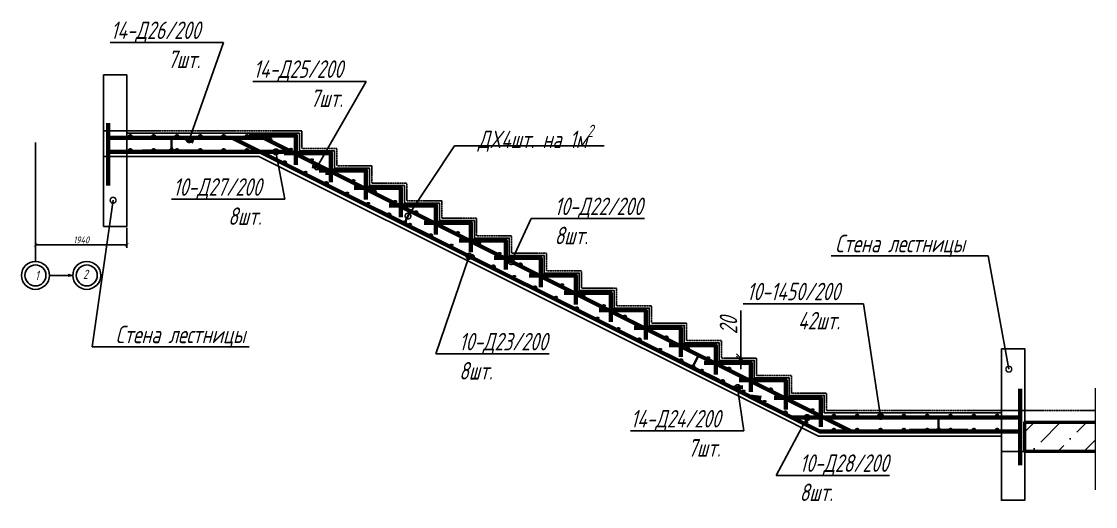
# Model space of a CAD drawing. Header units: millimetres. Extents: x 645 to 249636, y -127504 to 76561.
# Drawn here: x 189591 to 198801, y -30484 to -26322 of the extents above; entities that cross this region are included whole.
import ezdxf
from ezdxf import colors
from ezdxf.entities.mleader import LeaderData, LeaderLine
from ezdxf.math import Vec2, Vec3

# ---------------------------------------------------------------- set-up
doc = ezdxf.new("R2010")
doc.units = ezdxf.units.MM
doc.linetypes.add('JIS_02_1.0', pattern=[2, 1, -1])
doc.linetypes.add('Штрихпунктирная', pattern=[11, 6, -2, 1, -2])
doc.layers.get('Defpoints').update_dxf_attribs({"color": 8})
for name, color, linetype, lineweight in [('монолит', 5, 'Continuous', 50), ('Обозначение', 94, 'Continuous', 25), ('Основная', 7, 'Continuous', 60), ('размер', 202, 'Continuous', 15)]:
    doc.layers.add(name, color=color, linetype=linetype, lineweight=lineweight)
doc.layers.add('пол', color=7, linetype='JIS_02_1.0')
doc.styles.get("Standard").update_dxf_attribs({"font": 'simplex.shx', "width": 0.7, "oblique": 15, "height": 3})
doc.dimstyles.new('Default', dxfattribs={"dimtxt": 3, "dimasz": 1.5, "dimexe": 1.25, "dimexo": 0.625, "dimtad": 1, "dimdec": 0, "dimtxsty": 'Standard', "dimblk": 'ARCHTICK', "dimcen": 2.5, "dimadec": 0, "dimazin": 0, "dimtfac": 1, "dimtdec": 0, "dimtmove": 0, "dimatfit": 3, "dimfxl": 1, "dimarcsym": 0})

# ---------------------------------------------------------------- blocks, each defined once
blk = doc.blocks.new('_DotSmall')
at = {"color": 0, "linetype": 'ByBlock', "const_width": 0.5}
blk.add_lwpolyline([(-0.0625, 0, 1), (0.0625, 0, 1)], format="xyb", close=True, dxfattribs=at)
blk = doc.blocks.new('_ArchTick')
at = {"color": 0, "linetype": 'ByBlock', "const_width": 0.15}
blk.add_lwpolyline([(-0.5, -0.5), (0.5, 0.5)], dxfattribs=at)
blk = doc.blocks.new('*D245')
at = {"layer": 'Defpoints', "color": 0, "transparency": 16777216}
for p in [(195695.1, -29210.9), (195695.1, -29230.8), (195759.5, -29210.9)]:
    blk.add_point(p, dxfattribs=at)
at = {"layer": 'Обозначение', "color": 0, "lineweight": -2, "transparency": 16777216}
for p, q in [((195759.5, -29210.9), (195759.5, -28800.8)), ((195726.4, -29210.9), (195822, -29210.9)), ((195726.4, -29230.8), (195822, -29230.8)), ((195759.5, -29230.8), (195759.5, -29210.9)), ((195759.5, -29230.8), (195759.5, -29305.8))]:
    blk.add_line(p, q, dxfattribs=at)
at = {"layer": 'Обозначение', "color": 0, "lineweight": -2, "transparency": 16777216, "xscale": 75, "yscale": 75, "zscale": 75}
for p, rotation in [((195759.5, -29210.9), 270), ((195759.5, -29230.8), 90)]:
    blk.add_blockref('_ArchTick', p, dxfattribs=dict(at, rotation=rotation))
at = {"layer": 'Обозначение', "color": 0, "transparency": 16777216, "insert": (195653.3, -28930.8), "char_height": 150, "attachment_point": 5, "rotation": 90}
blk.add_mtext('20', dxfattribs=at)
blk = doc.blocks.new('*U241')
at = {"layer": 'Основная'}
blk.add_circle((30, 10), 5, dxfattribs=at)
blk = doc.blocks.new('*U242')
at = {"layer": 'Основная', "color": 0, "linetype": 'ByBlock', "lineweight": -2, "transparency": 16777216}
for p in [(190494.1, -27320.8), (190694.1, -27320.8), (190894.1, -27320.8), (191094.1, -27320.8), (191294.1, -27320.8), (191494.1, -27320.8), (196527.6, -29720.8), (196727.6, -29720.8), (196927.6, -29720.8), (197127.6, -29720.8), (197327.6, -29720.8), (197527.6, -29720.8), (197727.6, -29720.8), (197927.6, -29720.8)]:
    blk.add_blockref('*U241', p, dxfattribs=at)
at = {"layer": 'Основная', "color": 0, "linetype": 'ByBlock', "lineweight": -2, "transparency": 16777216, "rotation": 333.434948822922}
for p in [(191691, -27333.9), (191869.9, -27423.3), (192048.8, -27512.8), (192227.7, -27602.2), (192406.6, -27691.6), (192585.5, -27781.1), (192764.3, -27870.5), (192943.2, -27960), (193122.1, -28049.4), (193301, -28138.9), (193479.9, -28228.3), (193658.8, -28317.7), (193837.7, -28407.2), (194016.5, -28496.6), (194195.4, -28586.1), (194374.3, -28675.5), (194553.2, -28765), (194732.1, -28854.4), (194911, -28943.8), (195089.9, -29033.3), (195268.7, -29122.7), (195447.6, -29212.2), (195626.5, -29301.6), (195805.4, -29391), (195984.3, -29480.5), (196163.2, -29569.9), (196342.1, -29659.4)]:
    blk.add_blockref('*U241', p, dxfattribs=at)
blk = doc.blocks.new('*U243')
at = {"layer": 'Основная'}
blk.add_circle((30, 10), 5, dxfattribs=at)
blk = doc.blocks.new('*U244')
at = {"layer": 'Основная', "color": 0, "linetype": 'ByBlock', "lineweight": -2, "transparency": 16777216}
for p in [(190494.1, -27440.8), (190694.1, -27440.8), (190894.1, -27440.8), (191094.1, -27440.8), (191294.1, -27440.8), (191494.1, -27440.8), (196527.6, -29840.8), (196727.6, -29840.8), (196927.6, -29840.8), (197127.6, -29840.8), (197327.6, -29840.8), (197527.6, -29840.8), (197727.6, -29840.8), (197927.6, -29840.8)]:
    blk.add_blockref('*U243', p, dxfattribs=at)
at = {"layer": 'Основная', "color": 0, "linetype": 'ByBlock', "lineweight": -2, "transparency": 16777216, "rotation": 333.434948822922}
for p in [(191637.4, -27441.2), (191816.3, -27530.6), (191995.1, -27620.1), (192174, -27709.5), (192352.9, -27799), (192531.8, -27888.4), (192710.7, -27977.9), (192889.6, -28067.3), (193068.4, -28156.7), (193247.3, -28246.2), (193426.2, -28335.6), (193605.1, -28425.1), (193784, -28514.5), (193962.9, -28604), (194141.8, -28693.4), (194320.6, -28782.8), (194499.5, -28872.3), (194678.4, -28961.7), (194857.3, -29051.2), (195036.2, -29140.6), (195215.1, -29230.1), (195394, -29319.5), (195572.8, -29408.9), (195751.7, -29498.4), (195930.6, -29587.8), (196109.5, -29677.3), (196288.4, -29766.7)]:
    blk.add_blockref('*U243', p, dxfattribs=at)
blk = doc.blocks.new('_Open')
at = {"color": 0, "linetype": 'ByBlock', "lineweight": -2}
for p, q in [((-1, 0.17), (0, 0)), ((-1, -0.17), (0, 0)), ((0, 0), (-1, 0))]:
    blk.add_line(p, q, dxfattribs=at)
blk = doc.blocks.new('*D1079')
at = {"layer": 'Defpoints', "color": 0, "transparency": 16777216}
for p in [(190494.1, -28080.8), (189710.8, -28142.5), (190494.1, -28239.4)]:
    blk.add_point(p, dxfattribs=at)
at = {"layer": 'Обозначение', "color": 0, "lineweight": -2, "transparency": 16777216}
for p, q in [((189710.8, -28155), (189710.8, -28264.4)), ((190494.1, -28093.3), (190494.1, -28264.4)), ((189710.8, -28239.4), (190494.1, -28239.4))]:
    blk.add_line(p, q, dxfattribs=at)
at = {"layer": 'Обозначение', "color": 0, "lineweight": -2, "transparency": 16777216, "xscale": 30, "yscale": 30, "zscale": 30, "rotation": 180}
blk.add_blockref('_ArchTick', (189710.8, -28239.4), dxfattribs=at)
at = {"layer": 'Обозначение', "color": 0, "lineweight": -2, "transparency": 16777216, "xscale": 30, "yscale": 30, "zscale": 30}
blk.add_blockref('_ArchTick', (190494.1, -28239.4), dxfattribs=at)
at = {"layer": 'Обозначение', "color": 0, "transparency": 16777216, "insert": (190102.4, -28196.9), "char_height": 60, "attachment_point": 5}
blk.add_mtext('1940', dxfattribs=at)

msp = doc.modelspace()

# ---------------------------------------------------------------- hatches: boundary and pattern name
h = msp.add_hatch()
h.set_pattern_fill('ANSI36', color=256, scale=50)
h.set_pattern_definition([(45, (-76646393.88, 51472061.35), (84.18990114, 308.69630416), [396.875, -79.375, 0, -79.375])])
h.paths.add_polyline_path([(198800.907, -30011.055), (198800.907, -29761.055), (198194.116, -29761.055), (198194.116, -30011.055)])

# ---------------------------------------------------------------- linework, layer by layer
at = {"layer": 'Defpoints'}
for points in [[(197994.116, -29720.783), (196464.864, -29720.783), (191664.864, -27320.783), (190494.12, -27320.783)], [(197994.116, -29840.783), (196436.536, -29840.783), (191636.536, -27440.783), (190494.12, -27440.783)]]:
    msp.add_lwpolyline(points, dxfattribs=at)
at = {"layer": 'монолит', "ltscale": 5}
msp.add_lwpolyline([(198800.907, -30011.055), (198194.116, -30011.055), (198194.116, -30011.055), (198194.116, -29761.055), (198800.907, -29761.055)], dxfattribs=at)
at = {"layer": 'Обозначение'}
for p, q in [((190494.12, -27260.783), (190294.12, -27260.783)), ((198194.116, -29660.852), (197994.116, -29660.852))]:
    msp.add_line(p, q, dxfattribs=at)
at = {"layer": 'Обозначение', "linetype": 'Штрихпунктирная', "ltscale": 0.5}
msp.add_line((189710.779, -28381.017), (189710.779, -27361.26), dxfattribs=at)
at = {"layer": 'Обозначение'}
for points in [[(190294.12, -26780.783), (190494.12, -26780.783), (190494.12, -28080.783), (190294.12, -28080.783)], [(197994.116, -29130.783), (198194.116, -29130.783), (198194.116, -30430.783), (197994.116, -30430.783)]]:
    msp.add_lwpolyline(points, close=True, dxfattribs=at)
at = {"layer": 'Обозначение', "color": 140}
msp.add_lwpolyline([(196026.902, -29680.783), (196425.963, -29880.314), (197994.116, -29880.783), (197994.116, -29680.783), (196474.116, -29680.783), (196474.116, -29530.783), (196174.116, -29530.783), (196174.116, -29380.783), (195874.116, -29380.783), (195874.116, -29230.783), (195574.116, -29230.783), (195574.116, -29080.783), (195274.116, -29080.783), (195274.116, -28930.783), (194974.116, -28930.783), (194974.116, -28780.783), (194674.116, -28780.783), (194674.116, -28630.783), (194374.116, -28630.783), (194374.116, -28480.783), (194074.116, -28480.783), (194074.116, -28330.783), (193774.116, -28330.783), (193774.116, -28180.783), (193474.116, -28180.783), (193474.116, -28030.783), (193174.116, -28030.783), (193174.116, -27880.783), (192874.116, -27880.783), (192874.116, -27730.783), (192574.116, -27730.783), (192574.116, -27580.783), (192274.116, -27580.783), (192274.116, -27430.783), (191974.116, -27430.783), (191974.116, -27280.783), (190494.12, -27280.783), (190494.12, -27480.783), (191626.902, -27480.783)], close=True, dxfattribs=at)
at = {"layer": 'Обозначение'}
for points in [[(190494.12, -27480.783), (190294.12, -27480.783)], [(198194.116, -30010.852), (197994.116, -30010.852)]]:
    msp.add_lwpolyline(points, dxfattribs=at)
for centre, radius in [((189710.779, -28501.017), 120), ((189710.779, -28501.017), 90), ((190150.779, -28501.017), 120), ((190150.779, -28501.017), 90)]:
    msp.add_circle(centre, radius, dxfattribs=at)
at = {"layer": 'Основная'}
for points in [[(190334.12, -27195.783), (190334.12, -27440.783), (190494.12, -27440.783), (191904.967, -27440.783), (192267.242, -27621.842), (192196.561, -27619.81)], [(191544.116, -27300.783), (191944.116, -27300.783), (191944.116, -27550.783)], [(191844.116, -27450.783), (192244.116, -27450.783), (192244.116, -27700.783)], [(192144.116, -27600.783), (192544.116, -27600.783), (192544.116, -27850.783)], [(192444.116, -27750.783), (192844.116, -27750.783), (192844.116, -28000.783)], [(192744.116, -27900.783), (193144.116, -27900.783), (193144.116, -28150.783)], [(193044.116, -28050.783), (193444.116, -28050.783), (193444.116, -28300.783)], [(193344.116, -28200.783), (193744.116, -28200.783), (193744.116, -28450.783)], [(193644.116, -28350.783), (194044.116, -28350.783), (194044.116, -28600.783)], [(193944.116, -28500.783), (194344.116, -28500.783), (194344.116, -28750.783)], [(194244.116, -28650.783), (194644.116, -28650.783), (194644.116, -28900.783)], [(194544.116, -28800.783), (194944.116, -28800.783), (194944.116, -29050.783)], [(194844.116, -28950.783), (195244.116, -28950.783), (195244.116, -29200.783)], [(195144.116, -29100.783), (195544.116, -29100.783), (195544.116, -29350.783)], [(195444.116, -29250.783), (195844.116, -29250.783), (195844.116, -29500.783)], [(195744.116, -29400.783), (196144.116, -29400.783), (196144.116, -29650.783)], [(198154.116, -29475.783), (198154.116, -29720.783), (197994.116, -29720.783), (196196.536, -29720.783), (195834.293, -29539.662), (195932.536, -29552.178)], [(196044.116, -29550.783), (196444.116, -29550.783), (196444.116, -29800.783)]]:
    msp.add_lwpolyline(points, dxfattribs=at)
at = {"layer": 'Основная', "color": 20}
msp.add_lwpolyline([(190334.12, -27565.783), (190334.12, -27320.783), (190494.12, -27320.783), (191664.864, -27320.783), (196707.039, -29840.783), (197112.039, -29840.783)], dxfattribs=at)
at = {"layer": 'Основная', "color": 230}
for points in [[(190334.12, -27730.783), (190334.12, -27320.783), (190494.12, -27320.783), (191664.864, -27320.783), (192174.731, -27575.607), (192083.416, -27564.887)], [(198154.116, -30130.783), (198154.116, -29720.783), (197994.116, -29720.783), (196196.536, -29720.783), (195686.712, -29465.871), (195777.195, -29460.5)]]:
    msp.add_lwpolyline(points, dxfattribs=at)
at = {"layer": 'Основная', "lineweight": 30}
for points in [[(190628.502, -27425.811), (190853.502, -27425.811, 0.41421356), (190878.502, -27400.811), (190878.502, -27325.811), (190878.502, -27400.811, 0.41421356), (190903.502, -27425.811), (191128.502, -27425.811)], [(192653.563, -27935.822), (192854.809, -28036.445, 0.41421356), (192888.35, -28025.264), (192921.891, -27958.182), (192888.35, -28025.264, 0.41421356), (192899.531, -28058.805), (193100.777, -28159.428)], [(195124.982, -29171.531), (195326.228, -29272.154, 0.41421356), (195359.769, -29260.974), (195393.31, -29193.892), (195359.769, -29260.974, 0.41421356), (195370.949, -29294.515), (195572.195, -29395.138)], [(197205.056, -29823.748), (197430.056, -29823.748, 0.41421356), (197455.056, -29798.748), (197455.056, -29723.748), (197455.056, -29798.748, 0.41421356), (197480.056, -29823.748), (197705.056, -29823.748)]]:
    msp.add_lwpolyline(points, format="xyb", dxfattribs=at)
at = {"layer": 'Основная', "color": 190}
msp.add_lwpolyline([(196841.536, -29840.783), (196436.536, -29840.783), (191396.536, -27320.783), (190991.536, -27320.783), (191065.964, -27351.671)], dxfattribs=at)
at = {"layer": 'Основная', "color": 140}
msp.add_lwpolyline([(198154.116, -29595.783), (198154.116, -29840.783), (197994.116, -29840.783), (196436.536, -29840.783), (191396.536, -27320.783), (190991.536, -27320.783)], dxfattribs=at)
at = {"layer": 'пол'}
msp.add_line((198194.116, -29661.055), (198800.907, -29661.055), dxfattribs=at)
msp.add_lwpolyline([(197994.116, -29660.852), (196494.047, -29660.852), (196494.047, -29510.852), (196194.047, -29510.852), (196194.047, -29360.852), (195894.047, -29360.852), (195894.047, -29210.852), (195594.047, -29210.852), (195594.047, -29060.852), (195294.047, -29060.852), (195294.047, -28910.852), (194994.047, -28910.852), (194994.047, -28760.852), (194694.047, -28760.852), (194694.047, -28610.852), (194394.047, -28610.852), (194394.047, -28460.852), (194094.047, -28460.852), (194094.047, -28310.852), (193794.047, -28310.852), (193794.047, -28160.852), (193494.047, -28160.852), (193494.047, -28010.852), (193194.047, -28010.852), (193194.047, -27860.852), (192894.047, -27860.852), (192894.047, -27710.852), (192594.047, -27710.852), (192594.047, -27560.852), (192294.047, -27560.852), (192294.047, -27410.852), (192093.966, -27410.852), (191994.047, -27410.852), (191994.047, -27260.852), (190494.12, -27260.852)], dxfattribs=at)
at = {"layer": 'размер', "ltscale": 0.05}
msp.add_line((198800.907, -30341.285), (198800.907, -29468.542), dxfattribs=at)

# ---------------------------------------------------------------- block references
at = {"layer": 'Основная'}
for name in ['*U242', '*U244']:
    msp.add_blockref(name, (0, 0), dxfattribs=at)

# ---------------------------------------------------------------- texts
at = {"layer": 'Обозначение', "char_height": 80, "attachment_point": 1}
for s, insert in [('2', (190119.26, -28451.852)), ('1', (189708.226, -28460.572))]:
    msp.add_mtext_dynamic_manual_height_columns(s, width=270.73167, gutter_width=300, heights=[0], dxfattribs=dict(at, insert=insert))

# ---------------------------------------------------------------- dimensions: what is measured, and where the dimension line sits
at = {"layer": 'Обозначение'}
dim = msp.add_linear_dim(base=(190494.12, -28239.449), p1=(189710.779, -28142.528), p2=(190494.12, -28080.783), text='1940', dimstyle='Default', dxfattribs=at)
dim.commit()
dim.dimension.update_dxf_attribs({"geometry": '*D1079', "text_midpoint": (190102.45, -28196.949)})
dim = msp.add_linear_dim(base=(195759.515, -29210.852), p1=(195695.113, -29230.783), p2=(195695.113, -29210.852), angle=90, dimstyle='Default', dxfattribs=at)
dim.commit()
dim.dimension.update_dxf_attribs({"geometry": '*D245', "text_midpoint": (195653.265, -28930.834)})

# ---------------------------------------------------------------- leaders
ml = msp.add_multileader_mtext('Standard', dxfattribs=at)
ml.set_content('14-Д26/200^J7шт.', color=256)
ml.set_leader_properties()
ml.set_arrow_properties(name='DOTSMALL')
ml.build(insert=Vec2(0, 0))
ml.multileader.update_dxf_attribs({"text_left_attachment_type": 6, "text_right_attachment_type": 6, "dogleg_length": 2, "arrow_head_size": 100, "scale": 50})
ctx = ml.context
ctx.base_point, ctx.scale, ctx.char_height, ctx.arrow_head_size, ctx.landing_gap_size, ctx.plane_origin = Vec3(190011.685, -26502.36), 50, 150, 100, 100, Vec3(189853.59, -27621.414)
ctx.left_attachment, ctx.right_attachment, ctx.text_align_type = 6, 6, 2
notes = []
notes.append((ctx, [(1, (1, 1, 0), (191324.222, -26502.36), (-1, 0), 100, [(0, [(191028.75, -27336.227)], 0, [])])]))
ctx.mtext.insert, ctx.mtext.alignment, ctx.mtext.flow_direction = Vec3(191124.222, -26322.36), 3, 5
ml = msp.add_multileader_mtext('Standard', dxfattribs=at)
ml.set_content('14-Д25/200^J7шт.', color=256)
ml.set_leader_properties()
ml.set_arrow_properties(name='DOTSMALL')
ml.build(insert=Vec2(0, 0))
ml.multileader.update_dxf_attribs({"text_left_attachment_type": 6, "text_right_attachment_type": 6, "dogleg_length": 2, "arrow_head_size": 100, "scale": 50})
ctx = ml.context
ctx.base_point, ctx.scale, ctx.char_height, ctx.arrow_head_size, ctx.landing_gap_size, ctx.plane_origin = Vec3(191234.97, -26835.756), 50, 150, 100, 100, Vec3(192769.203, -27526.382)
ctx.left_attachment, ctx.right_attachment, ctx.text_align_type = 6, 6, 2
notes.append((ctx, [(1, (1, 1, 0), (192547.507, -26835.756), (-1, 0), 100, [(0, [(192125.242, -27569.797)], 0, [])])]))
ctx.mtext.insert, ctx.mtext.alignment, ctx.mtext.flow_direction = Vec3(192347.507, -26655.756), 3, 5
ml = msp.add_multileader_mtext('Standard', dxfattribs=at)
ml.set_content('\\A1;ДX4шт. на 1м{\\H0.7x;\\S2^ ;}', color=256)
ml.set_leader_properties()
ml.set_arrow_properties(name='DOTSMALL')
ml.build(insert=Vec2(0, 0))
ml.multileader.update_dxf_attribs({"text_left_attachment_type": 6, "text_right_attachment_type": 6, "dogleg_length": 2, "arrow_head_size": 100, "scale": 50})
ctx = ml.context
ctx.base_point, ctx.scale, ctx.char_height, ctx.arrow_head_size, ctx.landing_gap_size, ctx.plane_origin = Vec3(193405.438, -27388.054), 50, 150, 100, 100, Vec3(192390.805, -27748.659)
ctx.left_attachment, ctx.right_attachment = 6, 6
notes.append((ctx, [(0, (1, 1, 0), (193305.438, -27388.054), (1, 0), 100, [(0, [(192905.121, -27991.723)], 0, [])])]))
ctx.mtext.insert, ctx.mtext.flow_direction = Vec3(193505.438, -27208.054), 5
ml = msp.add_multileader_mtext('Standard', dxfattribs=at)
ml.set_content('10-Д27/200^J8шт.', color=256)
ml.set_leader_properties()
ml.set_arrow_properties(name='DOTSMALL')
ml.build(insert=Vec2(0, 0))
ml.multileader.update_dxf_attribs({"text_left_attachment_type": 6, "text_right_attachment_type": 6, "dogleg_length": 2, "arrow_head_size": 100, "scale": 50})
ctx = ml.context
ctx.base_point, ctx.scale, ctx.char_height, ctx.arrow_head_size, ctx.landing_gap_size, ctx.plane_origin = Vec3(190536.487, -27847.722), 50, 150, 100, 100, Vec3(191701.639, -27397.368)
ctx.left_attachment, ctx.right_attachment, ctx.text_align_type = 6, 6, 2
notes.append((ctx, [(1, (1, 1, 0), (191849.024, -27847.722), (-1, 0), 100, [(0, [(191772.841, -27440.783)], 0, [])])]))
ctx.mtext.insert, ctx.mtext.alignment, ctx.mtext.flow_direction = Vec3(191649.024, -27667.722), 3, 5
ml = msp.add_multileader_mtext('Standard', dxfattribs=at)
ml.set_content('Стена лестницы', color=256)
ml.set_leader_properties()
ml.set_arrow_properties(name='DOTSMALL')
ml.build(insert=Vec2(0, 0))
ml.multileader.update_dxf_attribs({"text_left_attachment_type": 6, "text_right_attachment_type": 6, "dogleg_length": 2, "arrow_head_size": 100, "scale": 50})
ctx = ml.context
ctx.base_point, ctx.scale, ctx.char_height, ctx.arrow_head_size, ctx.landing_gap_size, ctx.plane_origin = Vec3(190297.437, -29112.711), 50, 150, 100, 100, Vec3(190375.516, -27772.385)
ctx.left_attachment, ctx.right_attachment = 6, 6
notes.append((ctx, [(0, (1, 1, 0), (190197.437, -29112.711), (1, 0), 100, [(0, [(190376.482, -27855.988)], 0, [])])]))
ctx.mtext.insert, ctx.mtext.flow_direction = Vec3(190397.437, -28932.711), 5
ml = msp.add_multileader_mtext('Standard', dxfattribs=at)
ml.set_content('10-Д22/200^J8шт.', color=256)
ml.set_leader_properties()
ml.set_arrow_properties(name='DOTSMALL')
ml.build(insert=Vec2(0, 0))
ml.multileader.update_dxf_attribs({"text_left_attachment_type": 6, "text_right_attachment_type": 6, "dogleg_length": 2, "arrow_head_size": 100, "scale": 50})
ctx = ml.context
ctx.base_point, ctx.scale, ctx.char_height, ctx.arrow_head_size, ctx.landing_gap_size, ctx.plane_origin = Vec3(194062.324, -28013.547), 50, 150, 100, 100, Vec3(193780.713, -28467.161)
ctx.left_attachment, ctx.right_attachment = 6, 6
notes.append((ctx, [(1, (1, 1, 0), (193962.324, -28013.547), (1, 0), 100, [(0, [(193791.173, -28383.479)], 0, [])])]))
ctx.mtext.insert, ctx.mtext.flow_direction = Vec3(194162.324, -27833.547), 5
ml = msp.add_multileader_mtext('Standard', dxfattribs=at)
ml.set_content('Стена лестницы', color=256)
ml.set_leader_properties()
ml.set_arrow_properties(name='DOTSMALL')
ml.build(insert=Vec2(0, 0))
ml.multileader.update_dxf_attribs({"text_left_attachment_type": 6, "text_right_attachment_type": 6, "dogleg_length": 2, "arrow_head_size": 100, "scale": 50})
ctx = ml.context
ctx.base_point, ctx.scale, ctx.char_height, ctx.arrow_head_size, ctx.landing_gap_size, ctx.plane_origin = Vec3(196192.876, -28332.55), 50, 150, 100, 100, Vec3(198103.542, -29209.798)
ctx.left_attachment, ctx.right_attachment, ctx.text_align_type = 6, 6, 2
notes.append((ctx, [(0, (1, 1, 0), (197880.102, -28332.55), (-1, 0), 100, [(0, [(198057.54, -29305.545)], 0, [])])]))
ctx.mtext.insert, ctx.mtext.alignment, ctx.mtext.flow_direction = Vec3(197680.102, -28152.55), 3, 5
ml = msp.add_multileader_mtext('Standard', dxfattribs=at)
ml.set_content('10-Д23/200^J8шт.', color=256)
ml.set_leader_properties()
ml.set_arrow_properties(name='DOTSMALL')
ml.build(insert=Vec2(0, 0))
ml.multileader.update_dxf_attribs({"text_left_attachment_type": 6, "text_right_attachment_type": 6, "dogleg_length": 2, "arrow_head_size": 100, "scale": 50})
ctx = ml.context
ctx.base_point, ctx.scale, ctx.char_height, ctx.arrow_head_size, ctx.landing_gap_size, ctx.plane_origin = Vec3(193243.676, -29174.462), 50, 150, 100, 100, Vec3(193332.857, -28373.616)
ctx.left_attachment, ctx.right_attachment = 6, 6
notes.append((ctx, [(1, (1, 1, 0), (193143.676, -29174.462), (1, 0), 100, [(0, [(193429.192, -28337.111)], 0, [])])]))
ctx.mtext.insert, ctx.mtext.flow_direction = Vec3(193343.676, -28994.462), 5
ml = msp.add_multileader_mtext('Standard', dxfattribs=at)
ml.set_content('', color=256)
ml.set_leader_properties()
ml.set_arrow_properties(name='OPEN')
ml.build(insert=Vec2(0, 0))
ml.multileader.update_dxf_attribs({"text_left_attachment_type": 6, "text_right_attachment_type": 6, "dogleg_length": 2, "arrow_head_size": 40, "scale": 100})
ctx = ml.context
ctx.base_point, ctx.scale, ctx.char_height, ctx.arrow_head_size, ctx.landing_gap_size, ctx.plane_origin = Vec3(189789.537, -28501.017), 100, 60, 40, 40, Vec3(190030.779, -28501.017)
ctx.left_attachment, ctx.right_attachment, ctx.text_align_type = 6, 6, 2
notes.append((ctx, [(0, (1, 1, 0), (189898.106, -28501.017), (-1, 0), 28.57, [(0, [(190030.779, -28501.017)], 0, [])])]))
ctx.mtext.insert, ctx.mtext.alignment, ctx.mtext.flow_direction = Vec3(189829.537, -28441.017), 3, 5
ml = msp.add_multileader_mtext('Standard', dxfattribs=at)
ml.set_content('10-1450/200^J42шт.', color=256)
ml.set_leader_properties()
ml.set_arrow_properties(name='DOTSMALL')
ml.build(insert=Vec2(0, 0))
ml.multileader.update_dxf_attribs({"text_left_attachment_type": 6, "text_right_attachment_type": 6, "dogleg_length": 2, "arrow_head_size": 100, "scale": 50})
ctx = ml.context
ctx.base_point, ctx.scale, ctx.char_height, ctx.arrow_head_size, ctx.landing_gap_size, ctx.plane_origin = Vec3(195437.399, -28744.41), 50, 150, 100, 100, Vec3(196957.557, -29710.783)
ctx.left_attachment, ctx.right_attachment, ctx.text_align_type = 6, 6, 2
notes.append((ctx, [(0, (1, 1, 0), (196809.936, -28744.41), (-1, 0), 100, [(0, [(196957.557, -29710.783)], 0, [])])]))
ctx.mtext.insert, ctx.mtext.alignment, ctx.mtext.flow_direction = Vec3(196609.936, -28564.41), 3, 5
ml = msp.add_multileader_mtext('Standard', dxfattribs=at)
ml.set_content('14-Д24/200^J7шт.', color=256)
ml.set_leader_properties()
ml.set_arrow_properties(name='DOTSMALL')
ml.build(insert=Vec2(0, 0))
ml.multileader.update_dxf_attribs({"text_left_attachment_type": 6, "text_right_attachment_type": 6, "dogleg_length": 2, "arrow_head_size": 100, "scale": 50})
ctx = ml.context
ctx.base_point, ctx.scale, ctx.char_height, ctx.arrow_head_size, ctx.landing_gap_size, ctx.plane_origin = Vec3(194472.72, -29836.223), 50, 150, 100, 100, Vec3(195917.611, -29468.853)
ctx.left_attachment, ctx.right_attachment, ctx.text_align_type = 6, 6, 2
notes.append((ctx, [(1, (1, 1, 0), (195785.257, -29836.223), (-1, 0), 100, [(0, [(195731.954, -29463.186)], 0, [])])]))
ctx.mtext.insert, ctx.mtext.alignment, ctx.mtext.flow_direction = Vec3(195585.257, -29656.223), 3, 5
ml = msp.add_multileader_mtext('Standard', dxfattribs=at)
ml.set_content('10-Д28/200^J8шт.', color=256)
ml.set_leader_properties()
ml.set_arrow_properties(name='DOTSMALL')
ml.build(insert=Vec2(0, 0))
ml.multileader.update_dxf_attribs({"text_left_attachment_type": 6, "text_right_attachment_type": 6, "dogleg_length": 2, "arrow_head_size": 100, "scale": 50})
ctx = ml.context
ctx.base_point, ctx.scale, ctx.char_height, ctx.arrow_head_size, ctx.landing_gap_size, ctx.plane_origin = Vec3(196163.2, -30217.134), 50, 150, 100, 100, Vec3(197004.377, -29677.363)
ctx.left_attachment, ctx.right_attachment = 6, 6
notes.append((ctx, [(0, (1, 1, 0), (196063.2, -30217.134), (1, 0), 100, [(0, [(196327.414, -29720.783)], 0, [])])]))
ctx.mtext.insert, ctx.mtext.flow_direction = Vec3(196263.2, -30037.134), 5
for ctx, leaders in notes:
    for number, flags, end, landing, length, lines in leaders:
        leader = LeaderData()
        leader.index, (leader.has_last_leader_line, leader.has_dogleg_vector, leader.attachment_direction) = number, flags
        leader.last_leader_point, leader.dogleg_vector, leader.dogleg_length = Vec3(end), Vec3(landing), length
        for number, points, colour, breaks in lines:
            line = LeaderLine()
            line.index, line.vertices, line.color, line.breaks = number, Vec3.list(points), colors.encode_raw_color(colour), breaks
            leader.lines.append(line)
        ctx.leaders.append(leader)

doc.saveas('drawing.dxf')
